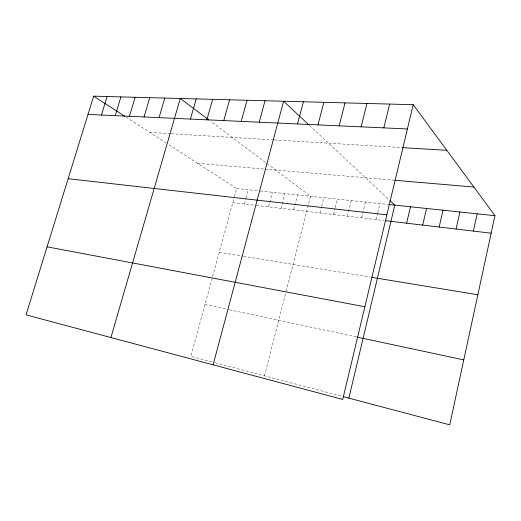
<?xml version="1.0" encoding="UTF-8"?>
<svg xmlns="http://www.w3.org/2000/svg" width="521" height="521" viewBox="0 0 521 521"><rect width="100%" height="100%" fill="white"/><g stroke="black" fill="none" stroke-linecap="round" stroke-linejoin="round"><path stroke-width="0.39" stroke-dasharray="2.6 1.95" d="M376.084 219.588L377.556 213.493M377.738 212.731L379.946 203.581M361.561 217.876L365.429 202.057M347.37 216.202L351.239 200.565M333.492 214.561L335.042 208.38M335.237 207.605L337.367 199.1M319.927 212.959L321.477 206.844M321.672 206.082L323.801 197.674M264.505 375.817L285.944 292.196M286.14 291.421L310.529 196.28L210.758 121.36M293.675 209.859L297.543 194.913M280.969 208.354L284.837 193.578M268.53 206.889L272.398 192.269M244.434 204.043L245.86 198.768M246.062 198.019L248.296 189.735M212.158 278.266L190.881 356.338L214.359 362.551M212.575 276.729L234.183 197.446M234.385 196.704L236.619 188.504L168.049 144.219M149.833 132.451L170.458 133.695M171.233 133.741L273.584 139.895M274.372 139.941L401.698 147.593M197.648 163.34L264.238 169.051M265.046 169.123L394.13 180.201M236.619 188.504L258.631 190.823M260.22 190.992L387.767 204.401M232.757 202.662L254.769 205.261M256.358 205.45L383.905 220.513M219.237 252.288L242.799 256.156M243.561 256.28L370.353 277.107M205 304.524L228.524 309.559M229.286 309.721L356.045 336.846M215.114 362.746L342.603 396.488M126.036 117.082L167.391 143.789M309.552 125.483L389.369 200.064"/><path stroke-width="0.78" d="M413.199 104.701L342.714 399.431L26.05 314.886L93.65 96.164L413.199 104.701L494.95 215.674L449.727 424.836L343.385 396.696M473.387 231.083L477.19 213.812M456.064 229.038L459.88 211.988M439.17 227.045L443 210.21M422.7 225.098L426.536 208.485M406.627 223.196L410.476 206.791M348.875 398.148L394.801 205.144L389.91 200.572M383.834 127.879L389.649 104.07M361.112 126.844L366.94 103.464M339.184 125.848L345.019 102.878M318.005 124.884L323.847 102.311M297.55 123.952L303.385 101.764M213.102 364.824L283.606 101.237L308.992 124.955M259.191 122.207L265.026 100.742M241.197 121.393L247.019 100.26M223.756 120.598L229.566 99.798M206.844 119.83L212.64 99.342M190.439 119.081L196.222 98.905M110.927 337.543L180.279 98.476L208.817 119.908M159.048 117.655L164.799 98.065M144.03 116.971L149.755 97.661M129.429 116.307L135.141 97.271M115.239 115.662L120.924 96.893M101.439 115.03L107.105 96.522M88.01 114.418L407.396 128.954M402.499 147.645L446.797 150.309M394.918 180.266L473.856 187.046M388.549 204.486L494.95 215.674M68.14 178.703L386.856 214.854M385.468 220.702L491.166 233.187M371.922 277.361L477.855 294.762M47.085 246.83L364.876 306.752M356.833 337.015L463.768 359.9M93.65 96.164L124.721 116.235"/></g></svg>
